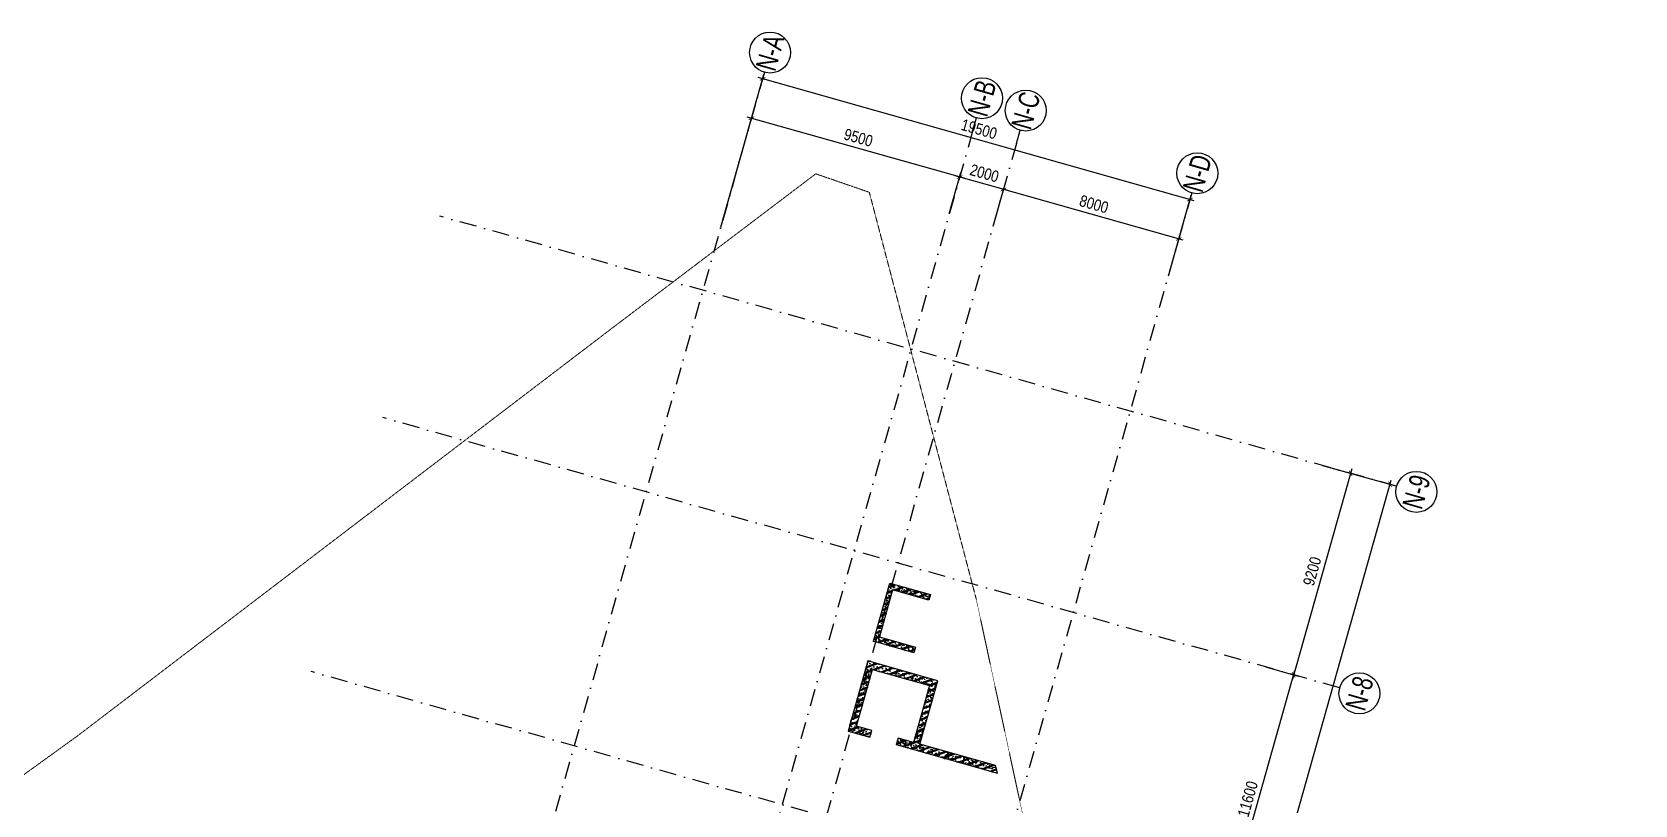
# Model space of a CAD drawing. Header units: millimetres. Extents: x -185400 to 12385, y -14070 to 168686.
# Drawn here: x -70547 to -147, y 134728 to 168686 of the extents above; entities that cross this region are included whole.
import ezdxf
from ezdxf.enums import TextEntityAlignment as Align

# ---------------------------------------------------------------- set-up
doc = ezdxf.new("R2010")
doc.units = ezdxf.units.MM
doc.header["$MEASUREMENT"] = 0
doc.linetypes.add('DASHDOT', pattern=[1, 0.5, -0.25, 0, -0.25])
doc.linetypes.add('HIDDEN', pattern=[0.375, 0.25, -0.125])
for name, color, linetype in [('KC-Betong', 6, 'Continuous'), ('KT-Hatch', 251, 'Continuous'), ('KT-Kich thuoc', 9, 'Continuous'), ('KT-Luoi truc South Tower', 8, 'DASHDOT'), ('KT-Net cot vach', 6, 'Continuous'), ('ST_MBDV Cot vach 220805$0$AUDIT_I_220805193045-1', 50, 'Continuous')]:
    doc.layers.add(name, color=color, linetype=linetype)
doc.layers.add('KT-Chi gioi XD', color=7, linetype='HIDDEN', true_color=0x0066cc)
doc.styles.add('Arial Narrow', font='ARIALN.TTF')
doc.styles.add('ST_MBDV Cot vach 220805$0$HBA-Text', font='GOTHIC.TTF')
doc.dimstyles.new('ccu12-200', dxfattribs={"dimscale": 200, "dimtxt": 2.5, "dimasz": 1, "dimexe": 1, "dimexo": 2, "dimgap": 1, "dimtad": 1, "dimdec": 0, "dimdsep": 46, "dimtxsty": 'Arial Narrow', "dimblk": 'ARCHTICK', "dimcen": -1, "dimdle": 1, "dimclrd": 256, "dimclre": 256, "dimclrt": 3, "dimadec": 0, "dimazin": 2, "dimtfac": 0.1, "dimtdec": 0, "dimtmove": 0, "dimatfit": 1, "dimldrblk": 'ARCHTICK', "dimfxl": 1, "dimtvp": 0.833333, "dimtolj": 1, "dimtzin": 12, "dimarcsym": 0})
pattern_1 = [(115, (0, 0), (180, 311.76915), [37.5, -412.5]), (60, (0, 0), (-370.1782, 96.0694), [30, -330]), (165.4514, (15, 25.98), (-190.1779, 407.83865), [31.8701, -350.5711]), (111.1842, (-90.63, 42.26), (300.5234, 448.6488), [56.25, -618.75]), (161.6356, (-65.6, 79.65), (-243.9225, 629.386), [47.8051, -525.8565]), (56.1842, (-90.63, 42.26), (-243.923, 629.3859), [45, -495]), (86, (-46.84, 77), (308.5802, 185.4137), [37.5, -412.5]), (291, (-46.84, 77), (307.6206, 227.2241), [30, -330]), (136.4514, (-21.13, 92.46), (31.3908, 448.9038), [31.8701, -350.5711]), (132.5, (0, 0), (-166.34345, -8.45001), [0, -326, 0, -335, 0, -331.25]), (69.5, (0, 0), (-112.3706, 208.72085), [0, -191, 0, -318.5, 0, -126.25]), (32.5, (-47.12, -101.05), (123.02238, 237.13767), [0, -125, 0, -390, 0, -517.5]), (22.5, (-68.25, -146.37), (77.8696, 285.42618), [0, -162.5, 0, -259, 0, -367.5]), (20, (0, 0), (-72.67928, 199.68468), []), (20, (-55.51, 25.89), (-72.67928, 199.68468), [])]

# ---------------------------------------------------------------- blocks, each defined once
blk = doc.blocks.new('_ARCHTICK')
at = {"color": 0, "linetype": 'ByBlock', "const_width": 0.15}
blk.add_lwpolyline([(-0.5, -0.5), (0.5, 0.5)], dxfattribs=at)
blk = doc.blocks.new('*D110')
at = {"layer": 'Defpoints', "color": 0, "transparency": 16777216}
for p in [(-14254, 149758, 0), (-10901, 148811), (-34430, 78354, 0)]:
    blk.add_point(p, dxfattribs=at)
at = {"layer": 'KT-Kich thuoc', "lineweight": -2, "transparency": 16777216}
for p, q in [((-13869, 149649), (-10709, 148756)), ((-31132, 77214), (-10847, 149003)), ((-34045, 78245), (-30886, 77352))]:
    blk.add_line(p, q, dxfattribs=at)
at = {"layer": 'KT-Kich thuoc', "lineweight": -2, "transparency": 16777216, "xscale": 200, "yscale": 200, "zscale": 200}
for p, rotation in [((-10901, 148811), 74.22121918278238), ((-31078, 77407), 254.2212191827824)]:
    blk.add_blockref('_ARCHTICK', p, dxfattribs=dict(at, rotation=rotation))
at = {"layer": 'KT-Kich thuoc', "color": 3, "transparency": 16777216, "insert": (-21428, 113232), "char_height": 500, "attachment_point": 5, "rotation": 74.22122, "style": 'Arial Narrow'}
blk.add_mtext('\\A1;74200', dxfattribs=at)
blk = doc.blocks.new('*D111')
at = {"layer": 'Defpoints', "color": 0, "transparency": 16777216}
for p in [(-38458, 166631), (-40407, 159733, 0), (-20749, 157591, 0)]:
    blk.add_point(p, dxfattribs=at)
at = {"layer": 'KT-Kich thuoc', "lineweight": -2, "transparency": 16777216}
for p, q in [((-40298, 160118), (-38404, 166823)), ((-19501, 161274), (-38651, 166685)), ((-20640, 157976), (-19639, 161521))]:
    blk.add_line(p, q, dxfattribs=at)
at = {"layer": 'KT-Kich thuoc', "lineweight": -2, "transparency": 16777216, "xscale": 200, "yscale": 200, "zscale": 200}
for p, rotation in [((-38458, 166631), 164.2212191778594), ((-19693, 161328), 344.2212191778594)]:
    blk.add_blockref('_ARCHTICK', p, dxfattribs=dict(at, rotation=rotation))
at = {"layer": 'KT-Kich thuoc', "color": 3, "transparency": 16777216, "insert": (-28952, 164418), "char_height": 500, "attachment_point": 5, "rotation": 344.22122, "style": 'Arial Narrow'}
blk.add_mtext('\\A1;19500', dxfattribs=at)
blk = doc.blocks.new('*D112')
at = {"layer": 'Defpoints', "color": 0, "transparency": 16777216}
for p in [(-27881, 161771), (-28448, 159766, 0), (-20749, 157591, 0)]:
    blk.add_point(p, dxfattribs=at)
at = {"layer": 'KT-Kich thuoc', "lineweight": -2, "transparency": 16777216}
for p, q in [((-28339, 160151), (-27827, 161964)), ((-19990, 159542), (-28073, 161826)), ((-20640, 157976), (-20128, 159789))]:
    blk.add_line(p, q, dxfattribs=at)
at = {"layer": 'KT-Kich thuoc', "lineweight": -2, "transparency": 16777216, "xscale": 200, "yscale": 200, "zscale": 200}
for p, rotation in [((-27881, 161771), 164.2212191778594), ((-20182, 159596), 344.2212191778594)]:
    blk.add_blockref('_ARCHTICK', p, dxfattribs=dict(at, rotation=rotation))
at = {"layer": 'KT-Kich thuoc', "color": 3, "transparency": 16777216, "insert": (-23908, 161122), "char_height": 500, "attachment_point": 5, "rotation": 344.22122, "style": 'Arial Narrow'}
blk.add_mtext('\\A1;8000', dxfattribs=at)
blk = doc.blocks.new('*D113')
at = {"layer": 'Defpoints', "color": 0, "transparency": 16777216}
for p in [(-38948, 164899), (-30372, 160310, 0), (-40407, 159733, 0)]:
    blk.add_point(p, dxfattribs=at)
at = {"layer": 'KT-Kich thuoc', "lineweight": -2, "transparency": 16777216}
for p, q in [((-40298, 160118), (-38893, 165091)), ((-29613, 162261), (-39140, 164953)), ((-30264, 160695), (-29751, 162508))]:
    blk.add_line(p, q, dxfattribs=at)
at = {"layer": 'KT-Kich thuoc', "lineweight": -2, "transparency": 16777216, "xscale": 200, "yscale": 200, "zscale": 200}
for p, rotation in [((-38948, 164899), 164.2212191778594), ((-29806, 162315), 344.2212191778594)]:
    blk.add_blockref('_ARCHTICK', p, dxfattribs=dict(at, rotation=rotation))
at = {"layer": 'KT-Kich thuoc', "color": 3, "transparency": 16777216, "insert": (-34253, 164045), "char_height": 500, "attachment_point": 5, "rotation": 344.22122, "style": 'Arial Narrow'}
blk.add_mtext('\\A1;9500', dxfattribs=at)
blk = doc.blocks.new('*D100')
at = {"layer": 'Defpoints', "color": 0, "transparency": 16777216}
for p in [(-14254, 149758, 0), (-16755, 140904, 0), (-15135, 140447)]:
    blk.add_point(p, dxfattribs=at)
at = {"layer": 'KT-Kich thuoc', "lineweight": -2, "transparency": 16777216}
for p, q in [((-12579, 149492), (-15190, 140254)), ((-13869, 149649), (-12441, 149246)), ((-16370, 140796), (-14943, 140392))]:
    blk.add_line(p, q, dxfattribs=at)
at = {"layer": 'KT-Kich thuoc', "lineweight": -2, "transparency": 16777216, "xscale": 200, "yscale": 200, "zscale": 200}
for p, rotation in [((-12634, 149300), 74.22122040985515), ((-15135, 140447), 254.2212204098551)]:
    blk.add_blockref('_ARCHTICK', p, dxfattribs=dict(at, rotation=rotation))
at = {"layer": 'KT-Kich thuoc', "color": 3, "transparency": 16777216, "insert": (-14323, 144997), "char_height": 500, "attachment_point": 5, "rotation": 74.22122, "style": 'Arial Narrow'}
blk.add_mtext('\\A1;9200', dxfattribs=at)
blk = doc.blocks.new('*D101')
at = {"layer": 'Defpoints', "color": 0, "transparency": 16777216}
for p in [(-16755, 140904, 0), (-15135, 140447), (-19910, 129742, 0)]:
    blk.add_point(p, dxfattribs=at)
at = {"layer": 'KT-Kich thuoc', "lineweight": -2, "transparency": 16777216}
for p, q in [((-18344, 129091), (-15081, 140639)), ((-16370, 140796), (-14943, 140392)), ((-19525, 129633), (-18097, 129229))]:
    blk.add_line(p, q, dxfattribs=at)
at = {"layer": 'KT-Kich thuoc', "lineweight": -2, "transparency": 16777216, "xscale": 200, "yscale": 200, "zscale": 200}
for p, rotation in [((-15135, 140447), 74.22122040989483), ((-18290, 129284), 254.2212204098948)]:
    blk.add_blockref('_ARCHTICK', p, dxfattribs=dict(at, rotation=rotation))
at = {"layer": 'KT-Kich thuoc', "color": 3, "transparency": 16777216, "insert": (-17151, 134989), "char_height": 500, "attachment_point": 5, "rotation": 74.22122, "style": 'Arial Narrow'}
blk.add_mtext('\\A1;11600', dxfattribs=at)
blk = doc.blocks.new('*D102')
at = {"layer": 'Defpoints', "color": 0, "transparency": 16777216}
for p in [(-29806, 162315), (-30372, 160310, 0), (-28448, 159766, 0)]:
    blk.add_point(p, dxfattribs=at)
at = {"layer": 'KT-Kich thuoc', "lineweight": -2, "transparency": 16777216}
for p, q in [((-30264, 160695), (-29751, 162508)), ((-27689, 161717), (-29998, 162370)), ((-28339, 160151), (-27827, 161964))]:
    blk.add_line(p, q, dxfattribs=at)
at = {"layer": 'KT-Kich thuoc', "lineweight": -2, "transparency": 16777216, "xscale": 200, "yscale": 200, "zscale": 200}
for p, rotation in [((-29806, 162315), 164.2212191848307), ((-27881, 161771), 344.2212191848307)]:
    blk.add_blockref('_ARCHTICK', p, dxfattribs=dict(at, rotation=rotation))
at = {"layer": 'KT-Kich thuoc', "color": 3, "transparency": 16777216, "insert": (-28720, 162481), "char_height": 500, "attachment_point": 5, "rotation": 344.22122, "style": 'Arial Narrow'}
blk.add_mtext('\\A1;2000', dxfattribs=at)
blk = doc.blocks.new('ST_MBDV Cot vach 220805$0$GRID-SYM-flat-103')
at = {"layer": 'ST_MBDV Cot vach 220805$0$AUDIT_I_220805193045-1'}
blk.add_circle((0, 0, 0), 900, dxfattribs=at)
at = {"layer": 'ST_MBDV Cot vach 220805$0$AUDIT_I_220805193045-1', "style": 'ST_MBDV Cot vach 220805$0$HBA-Text'}
blk.add_attdef('GRID', text='', height=900, rotation=19.04714, dxfattribs=at).set_placement((0, 0, 0), align=Align.MIDDLE_CENTER)

msp = doc.modelspace()

# ---------------------------------------------------------------- hatches: boundary and pattern name
at = {"layer": 'KT-Hatch', "ltscale": 0.5}
h = msp.add_hatch(dxfattribs=at)
h.set_pattern_fill('1BETONG2-BOP', color=256, scale=50, angle=65, pattern_type=2)
h.set_pattern_definition(pattern_1)
h.paths.add_polyline_path([(-33593.9, 141921.6), (-32873.3, 144471.8), (-31093, 143968.7), (-31161, 143728.1), (-32748.8, 144176.8), (-33333.5, 142107.8), (-31745.6, 141659.1), (-31813.6, 141418.6)])
h = msp.add_hatch(dxfattribs=at)
h.set_pattern_fill('1BETONG2-BOP', color=256, scale=50, angle=65, pattern_type=2)
h.set_pattern_definition(pattern_1)
h.paths.add_polyline_path([(-31836.5, 137476.2), (-32510.1, 137666.6), (-32591.7, 137377.9), (-28143.8, 136121), (-28226.4, 136456.1), (-31547.8, 137394.6), (-30759.2, 140185.4), (-33838.6, 141055.5), (-34708.8, 137976.1), (-33746.5, 137704.2), (-33664.9, 137992.9), (-34338.5, 138183.2), (-33631.5, 140685.3), (-31129.5, 139978.3)])

# ---------------------------------------------------------------- linework, layer by layer
at = {"layer": 'KC-Betong', "ltscale": 0.5, "elevation": 0}
msp.add_lwpolyline([(-31836.5, 137476.2), (-32510.1, 137666.6), (-32591.7, 137377.9), (-28143.8, 136121), (-28226.4, 136456.1), (-31547.8, 137394.6), (-30759.2, 140185.4), (-33838.6, 141055.5), (-34708.8, 137976.1), (-33746.5, 137704.2), (-33664.9, 137992.9), (-34338.5, 138183.2), (-33631.5, 140685.3), (-31129.5, 139978.3), (-31836.5, 137476.2)], dxfattribs=at)
at = {"layer": 'KT-Chi gioi XD', "lineweight": 13, "ltscale": 10, "elevation": 0, "flags": 128}
msp.add_lwpolyline([(-29078.1, 143772.1), (-33774.2, 161645), (-36124.3, 162456.9), (-45058.2, 155685.5), (-68562, 137753.5), (-92229.5, 120645.5, 0.684877), (-61797, 6849.6), (-41426.4, 4693.7), (-2997.3, 5908.3), (-146.9, 9554.9)], format="xyb", close=True, dxfattribs=at)
at = {"layer": 'KT-Kich thuoc'}
for p, q in [((-29234.6, 164336.2), (-29071.5, 164913.6)), ((-27310, 163792.3), (-27146.8, 164369.7))]:
    msp.add_line(p, q, dxfattribs=at)
at = {"layer": 'KT-Luoi truc South Tower', "ltscale": 1500}
for p, q in [((-38376.6, 166919.4), (-63723.7, 77217.8)), ((-29234.6, 164336.2), (-54581.7, 74634.5)), ((-27310, 163792.3), (-52657.1, 74090.7)), ((-19611.4, 161616.9), (-44958.5, 71915.3)), ((-10612.7, 148729), (-52631.6, 160602.3)), ((-13114.4, 139875.6), (-55133.3, 151749)), ((-16268.7, 128712.7), (-58287.6, 140586.1))]:
    msp.add_line(p, q, dxfattribs=at)
at = {"layer": 'KT-Net cot vach', "elevation": 0}
msp.add_lwpolyline([(-33593.9, 141921.6), (-32873.3, 144471.8), (-31093, 143968.7), (-31161, 143728.1), (-32748.8, 144176.8), (-33333.5, 142107.8), (-31745.6, 141659.1), (-31813.6, 141418.6)], close=True, dxfattribs=at)

# ---------------------------------------------------------------- block references
at = {"layer": 'KT-Kich thuoc'}
ref = msp.add_blockref('ST_MBDV Cot vach 220805$0$GRID-SYM-flat-103', (-38131.9, 167785.5, 0), dxfattribs=at)
ref.add_attrib('GRID', 'N-A', dxfattribs={"layer": 'ST_MBDV Cot vach 220805$0$AUDIT_I_220805193045-1', "height": 900, "rotation": 74, "style": 'ST_MBDV Cot vach 220805$0$HBA-Text', "width": 0.75}).set_placement((-38131.9, 167785.5, 0), align=Align.MIDDLE_CENTER)
ref = msp.add_blockref('ST_MBDV Cot vach 220805$0$GRID-SYM-flat-103', (-28826.7, 165779.6, 0), dxfattribs=at)
ref.add_attrib('GRID', 'N-B', dxfattribs={"layer": 'ST_MBDV Cot vach 220805$0$AUDIT_I_220805193045-1', "height": 900, "rotation": 74, "style": 'ST_MBDV Cot vach 220805$0$HBA-Text', "width": 0.75}).set_placement((-28826.7, 165779.6, 0), align=Align.MIDDLE_CENTER)
ref = msp.add_blockref('ST_MBDV Cot vach 220805$0$GRID-SYM-flat-103', (-26902.1, 165235.8, 0), dxfattribs=at)
ref.add_attrib('GRID', 'N-C', dxfattribs={"layer": 'ST_MBDV Cot vach 220805$0$AUDIT_I_220805193045-1', "height": 900, "rotation": 74, "style": 'ST_MBDV Cot vach 220805$0$HBA-Text', "width": 0.75}).set_placement((-26902.1, 165235.8, 0), align=Align.MIDDLE_CENTER)
ref = msp.add_blockref('ST_MBDV Cot vach 220805$0$GRID-SYM-flat-103', (-19366.7, 162483, 0), dxfattribs=at)
ref.add_attrib('GRID', 'N-D', dxfattribs={"layer": 'ST_MBDV Cot vach 220805$0$AUDIT_I_220805193045-1', "height": 900, "rotation": 74, "style": 'ST_MBDV Cot vach 220805$0$HBA-Text', "width": 0.75}).set_placement((-19366.7, 162483, 0), align=Align.MIDDLE_CENTER)
ref = msp.add_blockref('ST_MBDV Cot vach 220805$0$GRID-SYM-flat-103', (-9746.6, 148484.2, 0), dxfattribs=at)
ref.add_attrib('GRID', 'N-9', dxfattribs={"layer": 'ST_MBDV Cot vach 220805$0$AUDIT_I_220805193045-1', "height": 900, "rotation": 74, "style": 'ST_MBDV Cot vach 220805$0$HBA-Text', "width": 0.75}).set_placement((-9746.6, 148484.2, 0), align=Align.MIDDLE_CENTER)
ref = msp.add_blockref('ST_MBDV Cot vach 220805$0$GRID-SYM-flat-103', (-12248.3, 139630.9, 0), dxfattribs=at)
ref.add_attrib('GRID', 'N-8', dxfattribs={"layer": 'ST_MBDV Cot vach 220805$0$AUDIT_I_220805193045-1', "height": 900, "rotation": 74, "style": 'ST_MBDV Cot vach 220805$0$HBA-Text', "width": 0.75}).set_placement((-12248.3, 139630.9, 0), align=Align.MIDDLE_CENTER)

# ---------------------------------------------------------------- dimensions: what is measured, and where the dimension line sits
for base, p1, p2, angle, picture, middle in [((-38458.2, 166630.7), (-20749.1, 157590.8, 0), (-40407.3, 159733.2, 0), 164.221219, '*D111', (-28951.8, 164417.6)), ((-38947.7, 164898.6), (-30372.3, 160310, 0), (-40407.3, 159733.2, 0), 164.221219, '*D113', (-34252.9, 164045.1)), ((-27881, 161771.4), (-20749.1, 157590.8, 0), (-28447.6, 159766.2, 0), 164.221219, '*D112', (-23907.9, 161121.9)), ((-10901.4, 148810.6), (-34430.3, 78353.9, 0), (-14253.6, 149757.8, 0), 74.221219, '*D110', (-21427.8, 113232.4))]:
    dim = msp.add_linear_dim(base=base, p1=p1, p2=p2, angle=angle, dimstyle='ccu12-200', dxfattribs=at)
    dim.commit()
    dim.dimension.update_dxf_attribs({"geometry": picture, "text_midpoint": middle})
for p1, p2, distance, picture, middle in [((-28447.6, 159766.2, 0), (-30372.3, 160310, 0), -2083.8, '*D102', (-28719.5, 162481.5)), ((-14253.6, 149757.8, 0), (-16755.3, 140904.5, 0), 1683.4, '*D100', (-14322.6, 144997.2)), ((-19909.6, 129741.6, 0), (-16755.3, 140904.5, 0), -1683.4, '*D101', (-17150.6, 134989))]:
    dim = msp.add_aligned_dim(p1=p1, p2=p2, distance=distance, dimstyle='ccu12-200', dxfattribs=at)
    dim.commit()
    dim.dimension.update_dxf_attribs({"geometry": picture, "text_midpoint": middle})

doc.saveas('drawing.dxf')
